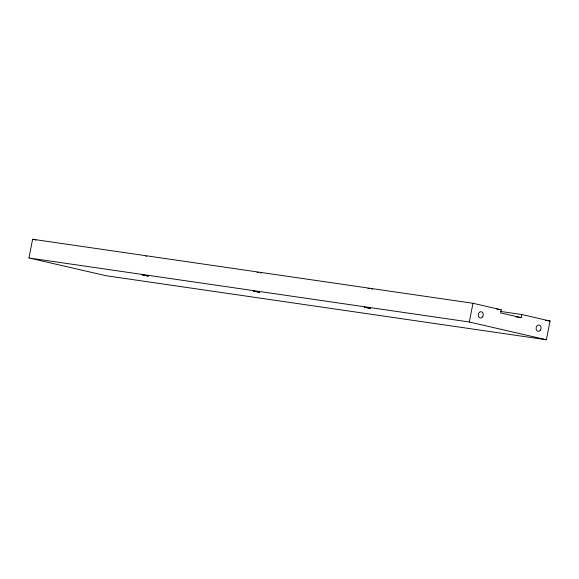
<?xml version="1.0" encoding="UTF-8"?>
<svg xmlns="http://www.w3.org/2000/svg" width="579" height="579" viewBox="0 0 579 579"><rect width="100%" height="100%" fill="white"/><g stroke="black" fill="none" stroke-linecap="round" stroke-linejoin="round"><path stroke-width="0.87" d="M28.95 257.973L32.627 239.25L472.978 303.28L501.255 309.787L500.64 312.906L521.165 317.632L521.773 314.513L550.05 321.027L546.373 339.75L106.022 275.72L28.95 257.973L469.308 322.004L546.373 339.75M469.308 322.004L472.978 303.28M145.836 256.179L146.538 256.222M496.782 309.135L501.255 309.787M500.292 311.393L521.773 314.513M545.577 320.375L550.05 321.027M515.795 316.858L521.165 317.632M369.301 288.617L367.998 288.48L368.57 288.653M258.212 272.463L257.098 272.398M371.631 289.051L372.406 289.218M260.543 272.897L261.324 273.064M32.627 239.25L36.05 240.039M142.188 274.873L148.376 276.096L142.188 274.873M253.276 291.027L259.464 292.25L253.276 291.027M364.357 307.181L370.546 308.404L364.357 307.181M482.553 316.901A3.185 2.468 -81.7 0 0 481.388 311.741A3.185 2.468 -81.7 0 0 478.384 315.939A3.185 2.468 -81.7 0 0 482.553 316.901M540.359 330.211A3.185 2.468 -81.7 0 0 539.194 325.051A3.185 2.468 -81.7 0 0 536.19 329.248A3.185 2.468 -81.7 0 0 540.359 330.211"/></g></svg>
